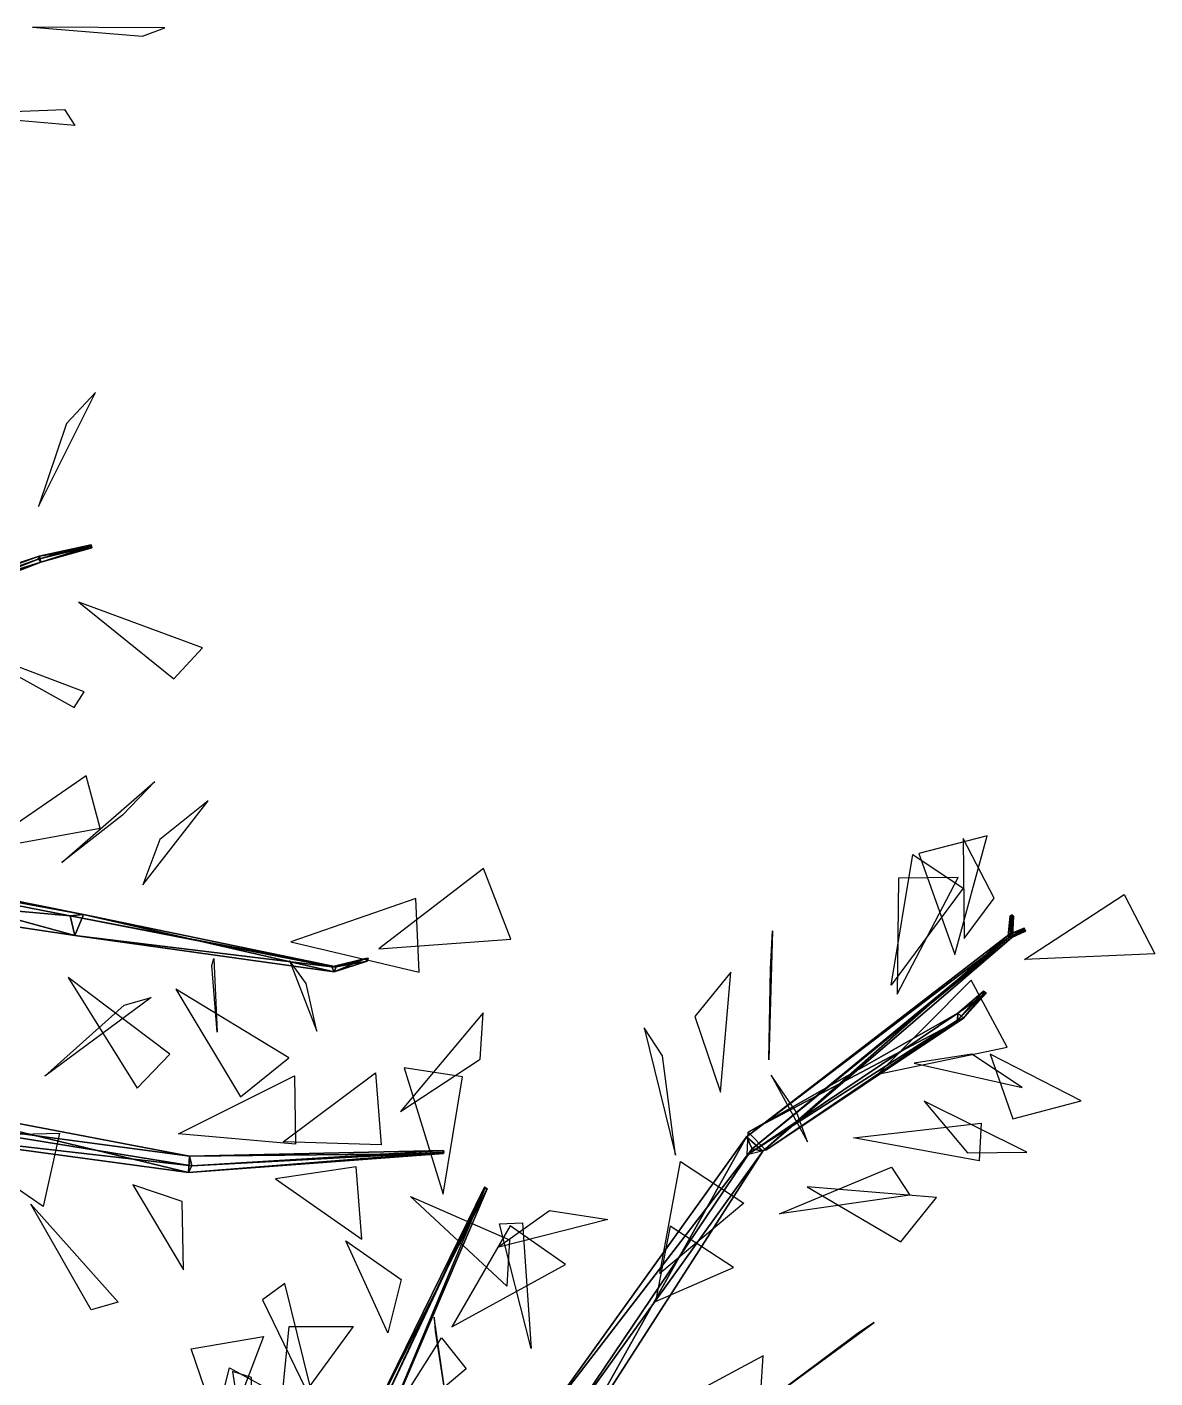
# Model space of a CAD drawing. Extents: x -154 to 171, y -158 to 169.
# Drawn here: x 49.5 to 94, y 95.4 to 148.6 of the extents above; entities that cross this region are included whole.
import ezdxf

# ---------------------------------------------------------------- set-up
doc = ezdxf.new("R2010")
doc.units = 0
doc.layers.add('Branches', color=15, linetype='CONTINUOUS')
doc.layers.add('Leaves', color=3, linetype='CONTINUOUS')

msp = doc.modelspace()

# ---------------------------------------------------------------- linework, layer by layer
at = {"layer": 'Branches', "color": 15}
for points in [[(50.028675, 127.762474, 214.134552), (36.987377, 123.036163, 216.214874), (36.934654, 123.427727, 217.100311)], [(50.094303, 127.519768, 214.112823), (50.028675, 127.762474, 214.134552), (36.934654, 123.427727, 217.100311)], [(50.028675, 127.762474, 214.134552), (49.984756, 127.635849, 213.920715), (36.987377, 123.036163, 216.214874)], [(52.070435, 128.207275, 212.916351), (49.984756, 127.635849, 213.920715), (50.028675, 127.762474, 214.134552)], [(52.070435, 128.207275, 212.916351), (52.028912, 128.137573, 212.814896), (49.984756, 127.635849, 213.920715)], [(52.028912, 128.137573, 212.814896), (50.094303, 127.519768, 214.112823), (49.984756, 127.635849, 213.920715)], [(52.09766, 128.08046, 212.909164), (52.070435, 128.207275, 212.916351), (50.028675, 127.762474, 214.134552)], [(52.09766, 128.08046, 212.909164), (50.028675, 127.762474, 214.134552), (50.094303, 127.519768, 214.112823)], [(52.028912, 128.137573, 212.814896), (52.09766, 128.08046, 212.909164), (50.094303, 127.519768, 214.112823)], [(52.070435, 128.207275, 212.916351), (52.09766, 128.08046, 212.909164), (52.028912, 128.137573, 212.814896)], [(50.094303, 127.519768, 214.112823), (36.934654, 123.427727, 217.100311), (37.381844, 122.57885, 216.960541)], [(49.984756, 127.635849, 213.920715), (37.381844, 122.57885, 216.960541), (36.987377, 123.036163, 216.214874)], [(49.984756, 127.635849, 213.920715), (50.094303, 127.519768, 214.112823), (37.381844, 122.57885, 216.960541)], [(51.77977, 113.639587, 109.453278), (38.581421, 116.051331, 113.853241), (39.126431, 116.181656, 115.423195)], [(51.77977, 113.639587, 109.453278), (51.250957, 113.58638, 108.666176), (38.581421, 116.051331, 113.853241)], [(51.250957, 113.58638, 108.666176), (38.856323, 114.686256, 114.737907), (38.581421, 116.051331, 113.853241)], [(51.433624, 112.806129, 109.157402), (39.126431, 116.181656, 115.423195), (38.856323, 114.686256, 114.737907)], [(51.433624, 112.806129, 109.157402), (51.77977, 113.639587, 109.453278), (39.126431, 116.181656, 115.423195)], [(51.250957, 113.58638, 108.666176), (51.433624, 112.806129, 109.157402), (38.856323, 114.686256, 114.737907)], [(61.729149, 111.582199, 99.717285), (51.250957, 113.58638, 108.666176), (51.77977, 113.639587, 109.453278)], [(61.729149, 111.582199, 99.717285), (61.562225, 111.57222, 99.555733), (51.250957, 113.58638, 108.666176)], [(61.562225, 111.57222, 99.555733), (51.433624, 112.806129, 109.157402), (51.250957, 113.58638, 108.666176)], [(61.653709, 111.377396, 99.637115), (51.77977, 113.639587, 109.453278), (51.433624, 112.806129, 109.157402)], [(61.653709, 111.377396, 99.637115), (61.729149, 111.582199, 99.717285), (51.77977, 113.639587, 109.453278)], [(88.370155, 113.621071, 227.735214), (88.217049, 112.78112, 227.920578), (88.307434, 112.827377, 228.062042)], [(88.370155, 113.621071, 227.735214), (88.302734, 113.586563, 227.629684), (88.217049, 112.78112, 227.920578)], [(88.302734, 113.586563, 227.629684), (88.390656, 112.767662, 227.921234), (88.217049, 112.78112, 227.920578)], [(88.432243, 113.576523, 227.630173), (88.302734, 113.586563, 227.629684), (88.370155, 113.621071, 227.735214)], [(88.302734, 113.586563, 227.629684), (88.432243, 113.576523, 227.630173), (88.390656, 112.767662, 227.921234)], [(88.432243, 113.576523, 227.630173), (88.370155, 113.621071, 227.735214), (88.307434, 112.827377, 228.062042)], [(88.432243, 113.576523, 227.630173), (88.307434, 112.827377, 228.062042), (88.390656, 112.767662, 227.921234)], [(88.290886, 112.76712, 228.056976), (88.268623, 112.870522, 227.935013), (77.898788, 104.879715, 222.707703)], [(88.268623, 112.870522, 227.935013), (78.552483, 104.309273, 222.648895), (77.898788, 104.879715, 222.707703)], [(88.268623, 112.870522, 227.935013), (88.355629, 112.738525, 227.91188), (78.552483, 104.309273, 222.648895)], [(88.863617, 113.017548, 228.148407), (88.846069, 113.101601, 228.050934), (88.268623, 112.870522, 227.935013)], [(88.846069, 113.101601, 228.050934), (88.355629, 112.738525, 227.91188), (88.268623, 112.870522, 227.935013)], [(88.863617, 113.017548, 228.148407), (88.268623, 112.870522, 227.935013), (88.290886, 112.76712, 228.056976)], [(88.900253, 112.985817, 228.027893), (88.863617, 113.017548, 228.148407), (88.290886, 112.76712, 228.056976)], [(88.900253, 112.985817, 228.027893), (88.290886, 112.76712, 228.056976), (88.355629, 112.738525, 227.91188)], [(88.846069, 113.101601, 228.050934), (88.900253, 112.985817, 228.027893), (88.355629, 112.738525, 227.91188)], [(88.863617, 113.017548, 228.148407), (88.900253, 112.985817, 228.027893), (88.846069, 113.101601, 228.050934)], [(61.562225, 111.57222, 99.555733), (61.653709, 111.377396, 99.637115), (51.433624, 112.806129, 109.157402)], [(88.290886, 112.76712, 228.056976), (77.898788, 104.879715, 222.707703), (78.123314, 104.40181, 223.410034)], [(88.355629, 112.738525, 227.91188), (88.290886, 112.76712, 228.056976), (78.123314, 104.40181, 223.410034)], [(88.355629, 112.738525, 227.91188), (78.123314, 104.40181, 223.410034), (78.552483, 104.309273, 222.648895)], [(62.986931, 111.915497, 98.188927), (61.562225, 111.57222, 99.555733), (61.729149, 111.582199, 99.717285)], [(62.986931, 111.915497, 98.188927), (62.889515, 111.910065, 98.103165), (61.562225, 111.57222, 99.555733)], [(62.889515, 111.910065, 98.103165), (61.653709, 111.377396, 99.637115), (61.562225, 111.57222, 99.555733)], [(62.889515, 111.910065, 98.103165), (62.955212, 111.802254, 98.133759), (61.653709, 111.377396, 99.637115)], [(62.955212, 111.802254, 98.133759), (61.729149, 111.582199, 99.717285), (61.653709, 111.377396, 99.637115)], [(62.955212, 111.802254, 98.133759), (62.986931, 111.915497, 98.188927), (61.729149, 111.582199, 99.717285)], [(62.986931, 111.915497, 98.188927), (62.955212, 111.802254, 98.133759), (62.889515, 111.910065, 98.103165)], [(87.244606, 110.620491, 209.839264), (86.218842, 109.483147, 212.606461), (86.239136, 109.746529, 212.724365)], [(87.244606, 110.620491, 209.839264), (87.231926, 110.499199, 209.79451), (86.218842, 109.483147, 212.606461)], [(87.231926, 110.499199, 209.79451), (86.45533, 109.553658, 212.763123), (86.218842, 109.483147, 212.606461)], [(87.344841, 110.538101, 209.845612), (87.244606, 110.620491, 209.839264), (86.239136, 109.746529, 212.724365)], [(87.344841, 110.538101, 209.845612), (86.239136, 109.746529, 212.724365), (86.45533, 109.553658, 212.763123)], [(87.231926, 110.499199, 209.79451), (87.344841, 110.538101, 209.845612), (86.45533, 109.553658, 212.763123)], [(87.344841, 110.538101, 209.845612), (87.231926, 110.499199, 209.79451), (87.244606, 110.620491, 209.839264)], [(86.239136, 109.746529, 212.724365), (77.936821, 104.167671, 222.540512), (77.969978, 105.064217, 223.01088)], [(86.239136, 109.746529, 212.724365), (86.218842, 109.483147, 212.606461), (77.936821, 104.167671, 222.540512)], [(86.45533, 109.553658, 212.763123), (86.239136, 109.746529, 212.724365), (77.969978, 105.064217, 223.01088)], [(86.218842, 109.483147, 212.606461), (78.667778, 104.35891, 223.21524), (77.936821, 104.167671, 222.540512)], [(86.45533, 109.553658, 212.763123), (77.969978, 105.064217, 223.01088), (78.667778, 104.35891, 223.21524)], [(86.218842, 109.483147, 212.606461), (86.45533, 109.553658, 212.763123), (78.667778, 104.35891, 223.21524)], [(55.908562, 103.47377, 143.356293), (42.87167, 106.614929, 138.697327), (42.709885, 105.26606, 138.782562)], [(55.953735, 104.114044, 143.304214), (43.336651, 105.796082, 137.714386), (42.87167, 106.614929, 138.697327)], [(55.908562, 103.47377, 143.356293), (55.953735, 104.114044, 143.304214), (42.87167, 106.614929, 138.697327)], [(56.047352, 103.735268, 142.791901), (42.709885, 105.26606, 138.782562), (43.336651, 105.796082, 137.714386)], [(55.953735, 104.114044, 143.304214), (56.047352, 103.735268, 142.791901), (43.336651, 105.796082, 137.714386)], [(56.047352, 103.735268, 142.791901), (55.908562, 103.47377, 143.356293), (42.709885, 105.26606, 138.782562)], [(78.123314, 104.40181, 223.410034), (77.898788, 104.879715, 222.707703), (69.818283, 93.629692, 219.881775)], [(77.898788, 104.879715, 222.707703), (71.10157, 92.712753, 219.798599), (69.818283, 93.629692, 219.881775)], [(77.898788, 104.879715, 222.707703), (78.552483, 104.309273, 222.648895), (71.10157, 92.712753, 219.798599)], [(65.956398, 104.347244, 144.051636), (56.047352, 103.735268, 142.791901), (55.953735, 104.114044, 143.304214)], [(65.961739, 104.218155, 144.065125), (65.956398, 104.347244, 144.051636), (55.953735, 104.114044, 143.304214)], [(65.956398, 104.347244, 144.051636), (65.969345, 104.271461, 143.946915), (56.047352, 103.735268, 142.791901)], [(65.956398, 104.347244, 144.051636), (65.961739, 104.218155, 144.065125), (65.969345, 104.271461, 143.946915)], [(78.123314, 104.40181, 223.410034), (69.818283, 93.629692, 219.881775), (70.499573, 93.101112, 221.22467)], [(78.552483, 104.309273, 222.648895), (78.123314, 104.40181, 223.410034), (70.499573, 93.101112, 221.22467)], [(65.969345, 104.271461, 143.946915), (55.908562, 103.47377, 143.356293), (56.047352, 103.735268, 142.791901)], [(65.969345, 104.271461, 143.946915), (65.961739, 104.218155, 144.065125), (55.908562, 103.47377, 143.356293)], [(65.961739, 104.218155, 144.065125), (55.953735, 104.114044, 143.304214), (55.908562, 103.47377, 143.356293)], [(78.552483, 104.309273, 222.648895), (70.499573, 93.101112, 221.22467), (71.10157, 92.712753, 219.798599)], [(67.68502, 102.837822, 171.760284), (67.574883, 102.899895, 171.790115), (62.063255, 91.658669, 176.307556)], [(67.574883, 102.899895, 171.790115), (62.186665, 91.390854, 175.56073), (62.063255, 91.658669, 176.307556)], [(67.68502, 102.837822, 171.760284), (62.063255, 91.658669, 176.307556), (62.717995, 91.207634, 176.145859)], [(67.574883, 102.899895, 171.790115), (67.590515, 102.848579, 171.671814), (62.186665, 91.390854, 175.56073)], [(67.590515, 102.848579, 171.671814), (62.717995, 91.207634, 176.145859), (62.186665, 91.390854, 175.56073)], [(67.590515, 102.848579, 171.671814), (67.68502, 102.837822, 171.760284), (62.717995, 91.207634, 176.145859)], [(67.68502, 102.837822, 171.760284), (67.590515, 102.848579, 171.671814), (67.574883, 102.899895, 171.790115)]]:
    msp.add_3dface(points, dxfattribs=at)
at = {"layer": 'Leaves', "color": 3}
for points in [[(49.756935, 148.605469, 121.170891), (54.10408, 148.247406, 118.303108), (54.976933, 148.567673, 121.155396)], [(46.278912, 145.174622, 121.484253), (51.023388, 145.350235, 119.314201), (51.427582, 144.729828, 122.22139)], [(50.005497, 129.712555, 213.055298), (52.248253, 134.20697, 211.633957), (51.106544, 132.987427, 209.142136)], [(51.587555, 125.942711, 214.175476), (55.32761, 122.929169, 212.130844), (56.469318, 124.14872, 214.622665)], [(47.063744, 124.195282, 215.181351), (51.409698, 121.798119, 213.563858), (51.797379, 122.414467, 216.474152)], [(47.592148, 116.159462, 112.884293), (52.436207, 117.042297, 114.618004), (51.883148, 119.109222, 112.51516)], [(50.925484, 115.68438, 108.081055), (54.59042, 118.885277, 106.190941), (53.305504, 117.555618, 103.828522)], [(54.116909, 114.809715, 104.953018), (56.689518, 118.118401, 101.841057), (54.78746, 116.593124, 100.092995)], [(86.122086, 112.058685, 211.600616), (87.383614, 116.7444, 209.676392), (84.700829, 116.037552, 208.534897)], [(86.483925, 112.688568, 229.35791), (87.662292, 114.289253, 234.18483), (86.448502, 116.639481, 232.769501)], [(83.606934, 110.860588, 224.244492), (84.461014, 116.000557, 223.92627), (86.4468, 114.682312, 222.104492)], [(63.409946, 112.282524, 100.663826), (68.613945, 112.662727, 100.509323), (67.538002, 115.451889, 100.258492)], [(83.848625, 110.507179, 215.74942), (86.240456, 115.098633, 215.080338), (83.898621, 115.065292, 213.205582)], [(59.947685, 112.560249, 104.251465), (65.009605, 111.361832, 104.688255), (64.871262, 114.272575, 103.975212)], [(88.861, 111.862015, 225.946777), (92.790726, 114.434158, 223.668335), (94.004517, 112.083931, 225.083664)], [(78.778908, 107.910706, 224.878616), (78.850372, 111.499664, 228.66864), (78.929604, 112.991531, 226.067093)], [(56.834152, 111.636589, 101.084991), (56.903931, 111.908989, 95.872414), (57.042271, 108.998245, 96.585457)], [(60.54565, 110.924492, 97.849388), (59.895824, 111.82856, 92.749352), (60.971771, 109.039398, 93.000183)], [(76.878922, 106.642204, 221.997559), (77.282639, 111.368141, 219.81752), (75.869751, 109.620079, 217.830566)], [(51.169125, 111.163887, 110.492844), (53.885017, 106.803482, 109.565048), (55.169933, 108.133141, 111.927467)], [(83.081451, 107.343102, 220.419937), (88.183571, 108.415466, 220.158417), (86.75692, 111.048897, 220.330734)], [(50.247269, 107.272888, 141.339523), (53.369766, 110.061508, 144.457794), (54.438492, 110.367004, 141.67131)], [(55.407612, 110.696709, 107.137421), (57.966705, 106.462006, 105.473595), (59.868767, 107.987282, 107.221657)], [(64.273636, 105.878746, 145.174835), (67.40667, 107.934784, 148.80896), (67.520882, 109.766579, 146.435883)], [(75.108704, 104.1586, 223.595917), (74.594673, 108.068253, 227.01651), (73.872581, 109.177704, 224.324356)], [(84.514053, 107.788719, 227.4561), (88.768066, 106.821579, 230.322815), (86.78228, 108.139824, 232.144592)], [(87.510597, 108.142181, 210.762512), (88.405495, 105.587982, 206.298737), (91.08828, 106.29483, 207.440231)], [(65.945847, 102.625809, 173.714172), (66.707253, 107.245811, 176.021957), (64.412949, 107.599159, 174.121613)], [(55.514622, 105.000885, 140.65094), (60.086033, 107.282944, 139.581146), (60.133446, 104.593414, 138.252914)], [(59.645248, 104.678154, 141.314484), (63.284092, 107.406349, 138.752106), (63.50975, 104.568115, 137.806854)], [(79.882996, 105.825615, 217.130356), (78.87851, 107.311043, 212.227859), (80.305161, 104.677612, 212.055542)], [(84.910759, 106.278801, 214.497864), (86.61657, 104.24514, 210.00293), (88.958405, 104.278481, 211.877686)], [(82.118141, 104.837326, 223.21788), (87.154778, 105.421196, 221.976349), (87.075546, 103.929329, 224.577896)], [(46.153984, 104.900352, 136.747604), (50.829433, 105.018356, 134.428925), (50.180962, 102.129906, 134.915085)], [(74.489029, 99.491623, 218.980209), (75.302574, 103.903152, 216.310654), (77.803574, 102.266388, 216.053696)], [(59.345139, 103.226601, 145.601288), (62.741795, 100.853676, 148.776505), (62.516136, 103.69191, 149.721756)], [(79.206207, 101.851974, 221.546295), (83.618614, 103.691315, 219.449265), (84.340706, 102.581863, 222.141418)], [(53.720135, 102.988617, 144.66153), (55.71328, 99.636803, 148.131805), (55.665867, 102.326332, 149.460037)], [(80.290588, 102.909248, 222.855743), (83.984512, 100.741112, 219.871765), (85.3974, 102.489174, 221.858719)], [(49.703812, 102.229477, 140.57814), (53.145866, 98.371101, 139.860352), (52.077141, 98.065605, 142.646835)], [(64.666443, 102.528435, 142.607605), (68.568909, 100.827667, 139.586319), (68.454697, 98.995872, 141.959396)], [(68.094482, 100.519165, 170.728394), (70.145676, 101.978447, 166.155304), (72.43998, 101.625099, 168.055649)], [(66.297043, 97.388161, 175.701492), (70.768814, 99.84375, 176.807541), (68.584099, 101.368454, 178.186783)], [(69.419014, 96.540504, 220.019379), (68.16552, 101.450974, 221.270813), (69.071915, 101.494675, 218.411346)], [(74.312744, 98.388657, 224.290207), (77.397568, 99.726112, 228.283325), (74.896568, 101.362877, 228.540283)], [(63.765671, 97.159416, 171.944687), (62.106491, 100.783112, 168.573349), (64.291206, 99.258408, 167.194107)], [(60.939735, 94.096565, 175.8237), (59.705093, 99.096863, 176.673798), (58.833336, 98.45742, 173.875381)], [(59.488861, 93.409691, 263.680664), (59.882706, 97.413353, 267.007172), (62.396763, 97.402092, 265.3703)], [(66.341888, 92.637802, 220.341751), (65.598328, 97.774139, 220.903168), (65.637413, 97.226044, 217.953918)], [(78.738174, 94.481621, 218.357925), (82.940781, 97.570213, 218.578613), (82.323044, 97.161499, 215.671494)], [(57.277809, 92.840683, 259.248718), (56.016365, 96.527672, 262.722168), (58.872898, 97.015549, 261.946167)], [(63.119148, 92.597549, 193.418243), (65.88855, 96.963547, 192.698196), (66.85601, 95.741974, 195.261749)], [(74.212395, 93.917084, 222.191025), (78.39444, 93.606461, 225.299713), (78.566727, 96.245857, 223.884125)], [(56.444969, 91.512802, 249.243866), (57.525639, 95.775566, 252.056503), (60.129704, 94.354584, 251.60965)], [(58.43018, 90.557495, 176.932663), (58.394794, 95.395363, 178.893219), (57.651508, 95.633652, 175.996536)]]:
    msp.add_3dface(points, dxfattribs=at)

doc.saveas('drawing.dxf')
